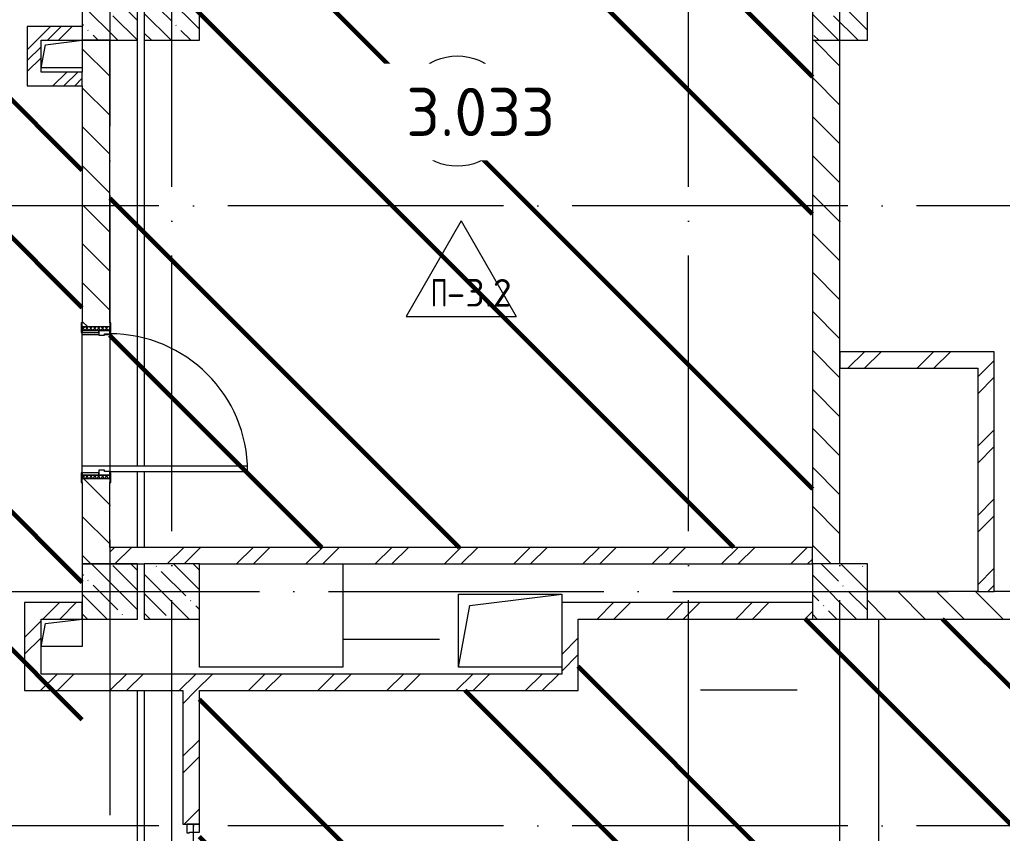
# Model space of a CAD drawing. Header units: millimetres. Extents: x -68946 to 288321, y -402657 to 324925.
# Drawn here: x 140998 to 148132, y -231986 to -226081 of the extents above; entities that cross this region are included whole.
import ezdxf

# ---------------------------------------------------------------- set-up
doc = ezdxf.new("R2010")
doc.units = ezdxf.units.MM
doc.linetypes.add('ADSK_Линия сетки', pattern=[2500, 2000, -250, 0, -250])
doc.linetypes.add('ADSK_Сверху', pattern=[450, 300, -150])
for name, color, linetype, lineweight in [('3.4) ПТ-1.2      4 вып', 1, 'Continuous', 60), ('3.4) ПТ-2.1      4 вып', 20, 'Continuous', 60), ('A-AREA-____-IDEN', 250, 'Continuous', 9), ('A-DETL-GENF-OTLN', 250, 'Continuous', 5), ('A-DOOR-____-MCUT', 250, 'Continuous', 5), ('A-DOOR-____-OTLN', 250, 'Continuous', 5), ('A-DOOR-FRAM-MCUT', 31, 'Continuous', 5), ('A-DOOR-FRAM-OTLN', 31, 'Continuous', 5), ('A-FLOR-____-IDEN', 11, 'Continuous', 9), ('A-FLOR-____-OTLN', 192, 'Continuous', 9), ('A-GENM-____-MCUT', 250, 'Continuous', 25), ('A-GENM-____-OTLN', 250, 'Continuous', 9), ('A-GLAZ-____-OTLN', 250, 'Continuous', 5), ('A-WALL-____-MCUT', 250, 'Continuous', 13), ('A-WALL-____-PATT', 250, 'Continuous', 13), ('I-WALL-____-OTLN', 250, 'Continuous', 9), ('S-COLS-____-IDEN', 171, 'Continuous', 9), ('S-COLS-____-MCUT', 250, 'Continuous', 25), ('S-COLS-____-OTLN', 250, 'Continuous', 9), ('S-GRID-____-OTLN', 250, 'Continuous', 9)]:
    doc.layers.add(name, color=color, linetype=linetype, lineweight=lineweight)
doc.styles.add('ISOCPEUR_2', font='isocpeur.ttf', dxfattribs={"height": 160})
doc.styles.add('ISOCPEUR_4', font='isocpeur.ttf', dxfattribs={"height": 300})
pattern_1 = [(135, (28052.9, -258555.93), (-141.42136, -141.42136), [])]
pattern_2 = [(45, (28052.9, -258555.93), (-251.4472, 251.4472), []), (45, (28052.9, -258174.93), (-251.4472, 251.4472), [])]
pattern_3 = [(135, (28052.9, -258555.93), (-142.5612, -142.5612), []), (135, (28195.47, -258555.93), (-142.5612, -142.5612), [252.016, -50.403, 3.353, -47.05])]
pattern_4 = [(45, (28052.9, -258555.93), (-224.5064, 224.5064), []), (45, (28132.28, -258555.93), (0, 449.0128), []), (45, (27973.53, -258555.93), (0, 449.0128), [])]

# ---------------------------------------------------------------- blocks, each defined once
blk = doc.blocks.new('Дверь_СКБ_1Ст_Внутренняя - Д-8_1л_1100x2100h_Кабинет директора_ Канцелярия_ Бухгалтерия_ Кабинеты заместителей директора_ Кабинет организатора внеклассной и внешкольной работы-42637167-АР1_Маркировочный план 3 этажа секция 2_3')
at = {"layer": 'A-DOOR-____-OTLN'}
h = blk.add_hatch(dxfattribs=at)
h.set_pattern_fill('FP_9', color=256, style=0, pattern_type=2)
h.set_pattern_definition([(135, (1751.41, 164.685), (-14.14214, -14.14214), []), (225, (1751.41, 164.685), (14.14214, -14.14214), [])])
h.paths.add_polyline_path([(562.5, 100), (537.5, 100), (537.5, -100), (562.5, -100)])
at = {"layer": 'A-DOOR-FRAM-OTLN'}
h = blk.add_hatch(dxfattribs=at)
h.set_pattern_fill('FP_10', color=256, style=0, pattern_type=2)
h.set_pattern_definition([(45, (-371.384, 164.685), (-14.1421, 14.1421), []), (135, (-371.384, 164.685), (-14.1421, -14.1421), [])])
h.paths.add_polyline_path([(-512.5, -92.9), (-512.5, 100), (-537.5, 100), (-537.5, -100), (-512.5, -100)])
at = {"layer": 'A-DOOR-____-MCUT'}
for p, q in [((512.5, 1100), (472.5, 1100)), ((472.5, 1100), (472.5, 100)), ((512.5, 100), (512.5, 1100)), ((472.5, 100), (512.5, 100))]:
    blk.add_line(p, q, dxfattribs=at)
at = {"layer": 'A-DOOR-____-OTLN'}
blk.add_arc((512.5, 100), 1000, 90, 180, dxfattribs=at)
at = {"layer": 'A-DOOR-FRAM-MCUT'}
for p, q in [((-497.5, 108), (-567.5, 108)), ((-567.5, 108), (-567.5, 100)), ((-567.5, 100), (-497.5, 100)), ((-512.5, 100), (-537.5, 100)), ((-537.5, 100), (-537.5, -100)), ((-487.5, 100), (-512.5, 100)), ((-512.5, 100), (-512.5, 20)), ((-512.5, -100), (-512.5, 100)), ((-497.5, 100), (-512.5, 100)), ((-512.5, 100), (-512.5, 99)), ((-512.5, 99), (-497.5, 99)), ((-497.5, 100), (-497.5, 108)), ((-497.5, 99), (-497.5, 100)), ((-487.5, 60), (-487.5, 100)), ((512.5, 100), (512.5, 60)), ((537.5, 100), (512.5, 100)), ((592.5, 108), (522.5, 108)), ((522.5, 108), (522.5, 100)), ((537.5, 100), (522.5, 100)), ((522.5, 100), (522.5, 99)), ((522.5, 100), (592.5, 100)), ((522.5, 99), (537.5, 99)), ((537.5, 20), (537.5, 100)), ((562.5, 100), (537.5, 100)), ((537.5, 100), (537.5, -100)), ((537.5, 99), (537.5, 100)), ((562.5, -100), (562.5, 100)), ((592.5, 100), (592.5, 108)), ((-512.5, 20), (-477.5, 20)), ((-497.5, 20), (-512.5, 20)), ((-512.5, 20), (-512.5, -100)), ((-497.5, -100), (-497.5, 20)), ((-477.5, 60), (-487.5, 60)), ((-477.5, 20), (-477.5, 60)), ((512.5, 60), (502.5, 60)), ((502.5, 60), (502.5, 20)), ((502.5, 20), (537.5, 20)), ((537.5, 20), (522.5, 20)), ((522.5, 20), (522.5, -100)), ((537.5, -100), (537.5, 20)), ((-497.5, -100), (-567.5, -100)), ((-567.5, -100), (-567.5, -108)), ((-567.5, -108), (-497.5, -108)), ((-537.5, -100), (-512.5, -100)), ((-512.5, -100), (-497.5, -100)), ((-497.5, -108), (-497.5, -100)), ((522.5, -100), (537.5, -100)), ((592.5, -100), (522.5, -100)), ((522.5, -100), (522.5, -108)), ((522.5, -108), (592.5, -108)), ((537.5, -100), (562.5, -100)), ((592.5, -108), (592.5, -100))]:
    blk.add_line(p, q, dxfattribs=at)
blk = doc.blocks.new('FOLDING_ПерегородкаРаздвижная_Norma_СтартовыйПрофиль - FOLDING_ПерегородкаРаздвижная_Norma_СтартовыйПрофиль-30251007-АР1_Маркировочный план 3 этажа секция 2_3')
at = {"layer": 'A-GENM-____-MCUT', "lineweight": 5}
for p, q in [((-31, 46), (-31, -46)), ((26, 46), (-31, 46)), ((26, -25), (26, 46)), ((-31, -46), (31, -46)), ((31, -25), (26, -25)), ((31, -46), (31, -25))]:
    blk.add_line(p, q, dxfattribs=at)
blk = doc.blocks.new('FOLDING_ПерегородкаРаздвижная_Norma_ВерхнийТрек - FOLDING_ПерегородкаРаздвижная_Norma_ВерхнийТрек-39111232-АР1_Маркировочный план 3 этажа секция 2_3')
at = {"layer": 'A-GENM-____-OTLN', "linetype": 'ADSK_Сверху', "lineweight": 5}
blk.add_line((0, 0), (2502, 0), dxfattribs=at)
blk = doc.blocks.new('BSC_Колонна _Прямоугольная - 400x400-31342009-АР1_Маркировочный план 3 этажа секция 2_3')
at = {"layer": 'S-COLS-____-OTLN', "lineweight": 5}
h = blk.add_hatch(dxfattribs=at)
h.set_pattern_fill('FP_59', color=256, style=0, pattern_type=2)
h.set_pattern_definition([(135, (-114049.98, -28325), (-142.5612, -142.5612), []), (135, (-113907.42, -28325), (-142.5612, -142.5612), [252.016, -50.403, 3.353, -47.05])])
h.paths.add_polyline_path([(-200, -200), (200, -200), (200, 200), (-200, 200), (-200, -20)])
at = {"layer": 'S-COLS-____-MCUT', "lineweight": 5}
for p, q in [((200, 200), (-200, 200)), ((-200, 200), (-200, -200)), ((200, -200), (200, 200)), ((-200, -200), (200, -200))]:
    blk.add_line(p, q, dxfattribs=at)
blk = doc.blocks.new('BSC_Колонна _Прямоугольная - 400x400-V87-АР1_Маркировочный план 3 этажа секция 2_3')
at = {"layer": 'S-COLS-____-OTLN', "lineweight": 5}
h = blk.add_hatch(dxfattribs=at)
h.set_pattern_fill('FP_62', color=256, style=0, pattern_type=2)
h.set_pattern_definition([(135, (-114049.98, -32525), (-142.5612, -142.5612), []), (135, (-113907.42, -32525), (-142.5612, -142.5612), [252.016, -50.403, 3.353, -47.05])])
h.paths.add_polyline_path([(200, -200), (200, 200), (-200, 200), (-200, -200)])
at = {"layer": 'S-COLS-____-MCUT', "lineweight": 5}
for p, q in [((200, 200), (-200, 200)), ((-200, 200), (-200, -200)), ((200, -200), (200, 200)), ((-200, -200), (200, -200))]:
    blk.add_line(p, q, dxfattribs=at)
blk = doc.blocks.new('BSC_Колонна _Прямоугольная - 400x400-V99-АР1_Маркировочный план 3 этажа секция 2_3')
at = {"layer": 'S-COLS-____-OTLN', "lineweight": 5}
h = blk.add_hatch(dxfattribs=at)
h.set_pattern_fill('FP_74', color=256, style=0, pattern_type=2)
h.set_pattern_definition([(135, (-118899.98, -28325), (-142.5612, -142.5612), []), (135, (-118757.42, -28325), (-142.5612, -142.5612), [252.016, -50.403, 3.353, -47.05])])
h.paths.add_polyline_path([(-133.3, -200), (200, -200), (200, 200), (-200, 200), (-200, -200), (-180.3, -200)])
at = {"layer": 'S-COLS-____-MCUT', "lineweight": 5}
for p, q in [((200, 200), (-200, 200)), ((-200, 200), (-200, -200)), ((200, -200), (200, 200)), ((-200, -200), (200, -200))]:
    blk.add_line(p, q, dxfattribs=at)
blk = doc.blocks.new('BSC_Колонна _Прямоугольная - 400x400-V100-АР1_Маркировочный план 3 этажа секция 2_3')
at = {"layer": 'S-COLS-____-OTLN', "lineweight": 5}
h = blk.add_hatch(dxfattribs=at)
h.set_pattern_fill('FP_75', color=256, style=0, pattern_type=2)
h.set_pattern_definition([(135, (-118899.98, -32525), (-142.5612, -142.5612), []), (135, (-118757.42, -32525), (-142.5612, -142.5612), [252.016, -50.403, 3.353, -47.05])])
h.paths.add_polyline_path([(200, -200), (200, 200), (-200, 200), (-200, -200), (28.3, -200)])
at = {"layer": 'S-COLS-____-MCUT', "lineweight": 5}
for p, q in [((200, 200), (-200, 200)), ((-200, 200), (-200, -200)), ((200, -200), (200, 200)), ((-200, -200), (200, -200))]:
    blk.add_line(p, q, dxfattribs=at)
blk = doc.blocks.new('_Wn_-As_OpeningMEP_floor__Rectangular - _Wn_-As_OpeningMEP_floor__Rectangular-39876441-АР1_Маркировочный план 3 этажа секция 2_3')
at = {"layer": 'A-DETL-GENF-OTLN', "lineweight": 5}
for p, q in [((-292, 232), (375, 315)), ((-375, -215), (-292, 232))]:
    blk.add_line(p, q, dxfattribs=at)
blk = doc.blocks.new('_Wn_-As_OpeningMEP_floor__Rectangular - _Wn_-As_OpeningMEP_floor__Rectangular-V189-АР1_Маркировочный план 3 этажа секция 2_3')
at = {"layer": 'A-DETL-GENF-OTLN', "lineweight": 5}
for p, q in [((-117.9, 117.9), (150, 150)), ((-150, -50), (-117.9, 117.9))]:
    blk.add_line(p, q, dxfattribs=at)
blk = doc.blocks.new('_Wn_-As_OpeningMEP_floor__Rectangular - _Wn_-As_OpeningMEP_floor__Rectangular-32466820-АР1_Маркировочный план 3 этажа секция 2_3')
at = {"layer": 'A-DETL-GENF-OTLN', "lineweight": 5}
for p, q in [((-117.9, 117.9), (150, 150)), ((-150, -50), (-117.9, 117.9))]:
    blk.add_line(p, q, dxfattribs=at)
blk = doc.blocks.new('AAR_СКБ_Марка_Помещения - Номер-17325395-АР1_Маркировочный план 3 этажа секция 2_3')
at = {"layer": 'A-AREA-____-IDEN'}
blk.add_circle((0, 1.502), 4, dxfattribs=at)
blk = doc.blocks.new('AAR_СКБ_Марка_Перекрытия - Марка пола-17325028-АР1_Маркировочный план 3 этажа секция 2_3')
at = {"layer": 'A-FLOR-____-IDEN'}
for p, q in [((0, 6.932), (-4.002, 0)), ((0, 6.932), (4.002, 0)), ((-4.002, 0), (4.002, 0))]:
    blk.add_line(p, q, dxfattribs=at)
blk = doc.blocks.new('ADSK_Марка_НесущаяКолонна - Экземлпляр_ADSK_Марка-38501749-АР2_План фахверков внутренних ограждающих конструкций на отм_ _8_400_ Секция 2_ 3')
at = {"layer": 'S-COLS-____-IDEN'}
blk.add_line((-3.5, 0), (3.5, 0), dxfattribs=at)

msp = doc.modelspace()

# ---------------------------------------------------------------- hatches: boundary and pattern name
at = {"layer": '3.4) ПТ-1.2      4 вып'}
h = msp.add_hatch(dxfattribs=at)
h.set_pattern_fill('ANSI32', color=256, scale=222, angle=90)
h.paths.add_polyline_path([(141452.9057, -222880.9286), (132952.9057, -222880.9286), (132952.9057, -239330.9286), (141452.9057, -239330.9286)])
h = msp.add_hatch(dxfattribs=at)
h.set_pattern_fill('ANSI32', color=256, scale=222, angle=90)
h.paths.add_polyline_path([(160352.8838, -230430.9292), (145053.5681, -230430.9292), (145053.5681, -230950.9292), (142302.8838, -230950.9292), (142302.8838, -235730.9292), (142302.8838, -248330.9286), (160352.8838, -248330.9286)])
at = {"layer": '3.4) ПТ-2.1      4 вып'}
h = msp.add_hatch(dxfattribs=at)
h.set_pattern_fill('ANSI32', color=256, scale=222, angle=90)
h.paths.add_polyline_path([(146752.9057, -222780.9286), (141652.9057, -222780.9286), (141652.9057, -229910.8818), (146752.9057, -229910.8818)])
at = {"layer": 'A-WALL-____-PATT', "lineweight": 15}
h = msp.add_hatch(dxfattribs=at)
h.set_pattern_fill('FP_1', color=256, style=0, pattern_type=2)
h.set_pattern_definition(pattern_1)
h.paths.add_polyline_path([(146952.9057, -230030.9292), (146952.9057, -226230.9292), (146752.9057, -226230.9292), (146752.9057, -230030.9292)])
h.paths.add_polyline_path([(146952.9057, -225830.9292), (146952.9057, -222030.9292), (146752.9057, -222030.9292), (146752.9057, -225830.9292)])
h.paths.add_polyline_path([(146752.9057, -221630.9292), (146952.9057, -221630.9292), (146952.9057, -217830.9292), (146752.9057, -217830.9292), (146752.9057, -220829.4967)])
h.paths.add_polyline_path([(146952.9057, -217430.9292), (146952.9057, -213630.9292), (146752.9057, -213630.9292), (146752.9057, -217430.9292)])
h = msp.add_hatch(dxfattribs=at)
h.set_pattern_fill('FP_1', color=256, style=0, pattern_type=2)
h.set_pattern_definition(pattern_1)
h.paths.add_polyline_path([(141452.9057, -230030.9286), (141652.9057, -230030.9286), (141652.9057, -229410.8818), (141452.9057, -229410.8818), (141452.9057, -229910.8818)])
h.paths.add_polyline_path([(141652.9057, -228310.8818), (141652.9054, -226230.9292), (141452.906, -226230.9286), (141452.9057, -228310.8818), (141465.4589, -228310.8818)])
h.paths.add_polyline_path([(141652.9057, -225830.9286), (141652.9057, -222980.9286), (141452.9057, -222980.9286), (141452.9057, -225830.9286), (141624.7814, -225830.9286)])
h = msp.add_hatch(dxfattribs=at)
h.set_pattern_fill('FP_11', color=256, style=0, pattern_type=2)
h.set_pattern_definition(pattern_4)
h.paths.add_polyline_path([(141052.9057, -226460.9292), (141152.9057, -226460.9292), (141152.9057, -226130.9286), (141052.9057, -226130.9286), (141052.9057, -226443.1316)])
h = msp.add_hatch(dxfattribs=at)
h.set_pattern_fill('FP_11', color=256, style=0, pattern_type=2)
h.set_pattern_definition(pattern_4)
h.paths.add_polyline_path([(141152.9057, -226230.9286), (141452.9057, -226230.9286), (141452.9057, -226130.9286), (141152.9057, -226130.9286)])
h = msp.add_hatch(dxfattribs=at)
h.set_pattern_fill('FP_11', color=256, style=0, pattern_type=2)
h.set_pattern_definition(pattern_4)
h.paths.add_polyline_path([(141194.4327, -226560.9292), (141452.9057, -226560.9292), (141452.9057, -226460.9292), (141052.9057, -226460.9292), (141052.9057, -226560.9292), (141152.9057, -226560.9292)])
h = msp.add_hatch(dxfattribs=at)
h.set_pattern_fill('FP_2', color=256, style=0, pattern_type=2)
h.set_pattern_definition(pattern_2)
h.paths.add_polyline_path([(147157.4448, -228610.9282), (147952.9057, -228610.9282), (147952.9057, -228490.9282), (146952.9057, -228490.9282), (146952.9057, -228610.9282)])
h = msp.add_hatch(dxfattribs=at)
h.set_pattern_fill('FP_2', color=256, style=0, pattern_type=2)
h.set_pattern_definition(pattern_2)
h.paths.add_polyline_path([(148072.9057, -230230.9282), (148072.9057, -228490.9282), (147952.9057, -228490.9282), (147952.9057, -230230.9282)])
h = msp.add_hatch(dxfattribs=at)
h.set_pattern_fill('FP_2', color=256, style=0, pattern_type=2)
h.set_pattern_definition(pattern_2)
h.paths.add_polyline_path([(141652.9057, -230030.8818), (146752.9057, -230030.8818), (146752.8838, -229910.8818), (141652.9057, -229910.8818)])
h = msp.add_hatch(dxfattribs=at)
h.set_pattern_fill('FP_1', color=256, style=0, pattern_type=2)
h.set_pattern_definition(pattern_1)
h.paths.add_polyline_path([(151102.9057, -230430.9282), (152492.8838, -230430.5665), (152492.8838, -230230.9282), (147152.8838, -230230.9282), (147152.8838, -230430.9282), (149860.6508, -230430.9276)])
h = msp.add_hatch(dxfattribs=at)
h.set_pattern_fill('FP_2', color=256, style=0, pattern_type=2)
h.set_pattern_definition(pattern_2)
h.paths.add_polyline_path([(141032.906, -230430.9286), (141452.9057, -230430.9286), (141452.9057, -230310.9286), (141032.906, -230310.9286), (141032.906, -230388.4287)])
h = msp.add_hatch(dxfattribs=at)
h.set_pattern_fill('FP_2', color=256, style=0, pattern_type=2)
h.set_pattern_definition(pattern_2)
h.paths.add_polyline_path([(144933.5681, -230430.9282), (146752.8838, -230430.9282), (146752.8838, -230310.9282), (144933.5681, -230310.9282)])
h = msp.add_hatch(dxfattribs=at)
h.set_pattern_fill('FP_2', color=256, style=0, pattern_type=2)
h.set_pattern_definition(pattern_2)
h.paths.add_polyline_path([(141032.906, -230830.9292), (141152.9057, -230830.9292), (141152.9057, -230430.9286), (141032.906, -230430.9286), (141032.906, -230657.4216)])
h = msp.add_hatch(dxfattribs=at)
h.set_pattern_fill('FP_2', color=256, style=0, pattern_type=2)
h.set_pattern_definition(pattern_2)
h.paths.add_polyline_path([(145053.5681, -230950.9292), (145053.5681, -230430.9282), (144933.5681, -230430.9282), (144933.5681, -230950.9292)])
h = msp.add_hatch(dxfattribs=at)
h.set_pattern_fill('FP_2', color=256, style=0, pattern_type=2)
h.set_pattern_definition(pattern_2)
h.paths.add_polyline_path([(142302.9063, -230950.9292), (144933.5681, -230950.9292), (144933.5681, -230830.9292), (141032.906, -230830.9292), (141032.906, -230950.9292), (142302.8838, -230950.9292)])
h = msp.add_hatch(dxfattribs=at)
h.set_pattern_fill('FP_2', color=256, style=0, pattern_type=2)
h.set_pattern_definition(pattern_2)
h.paths.add_polyline_path([(142182.9063, -231920.9304), (142302.9063, -231920.9304), (142302.9063, -230950.9292), (142182.9063, -230950.9292), (142182.9063, -231529.6775)])
at = {"layer": 'S-COLS-____-OTLN', "lineweight": 5}
h = msp.add_hatch(dxfattribs=at)
h.set_pattern_fill('FP_19', color=256, style=0, pattern_type=2)
h.set_pattern_definition(pattern_3)
h.paths.add_polyline_path([(141461.8609, -226230.9286), (141852.9057, -226230.9286), (141852.9057, -225830.9286), (141452.9057, -225830.9286), (141452.906, -226230.9286)])
h = msp.add_hatch(dxfattribs=at)
h.set_pattern_fill('FP_19', color=256, style=0, pattern_type=2)
h.set_pattern_definition(pattern_3)
h.paths.add_polyline_path([(141452.9057, -230430.9286), (141852.9057, -230430.9286), (141852.9057, -230030.9286), (141452.9057, -230030.9286), (141452.9057, -230393.9168)])

# ---------------------------------------------------------------- linework, layer by layer
at = {"layer": 'A-FLOR-____-OTLN', "lineweight": 5}
for p, q in [((141852.9057, -229320.8818), (141852.9057, -226230.9286)), ((141902.8838, -226230.9292), (141902.8838, -229320.8818)), ((141452.9057, -226430.9292), (141152.9057, -226430.9292)), ((141452.9057, -228368.9256), (141452.9057, -228350.8818)), ((141572.9057, -228368.9256), (141452.9057, -228368.9256)), ((141652.9057, -228368.9256), (141612.9057, -228368.9256)), ((141452.9057, -229370.8818), (141452.9057, -229318.9256)), ((141452.9057, -229318.9256), (141652.9057, -229318.9256)), ((141852.9057, -229910.8818), (141852.9057, -229360.8818)), ((141902.8838, -229360.8818), (141902.8838, -229910.8818)), ((143342.8838, -230030.9292), (143342.8838, -230780.9292)), ((144182.8841, -230780.9286), (144182.8841, -230250.9286)), ((144182.8841, -230250.9286), (144932.8841, -230250.9286)), ((144932.8841, -230250.9286), (144932.8841, -230780.9286)), ((141452.9057, -230430.9286), (141452.9057, -230630.9286)), ((142302.8838, -230780.9292), (142302.8838, -230430.9292)), ((147232.9057, -230430.9282), (147232.9057, -248330.9286)), ((141452.9057, -230630.9286), (141152.906, -230630.9286)), ((143342.8838, -230780.9292), (142302.8838, -230780.9292)), ((144932.8841, -230780.9286), (144182.8841, -230780.9286)), ((141852.9057, -235730.9286), (141852.9057, -230950.9292)), ((141902.8838, -230950.9292), (141902.8838, -235730.9292))]:
    msp.add_line(p, q, dxfattribs=at)
at = {"layer": 'A-WALL-____-MCUT', "color": 7, "lineweight": 15}
for p, q in [((141052.9057, -226130.9286), (141052.9057, -226560.9292)), ((141452.9057, -226130.9286), (141052.9057, -226130.9286)), ((141452.9057, -226130.9286), (141452.9057, -226460.9292)), ((141152.9057, -226460.9292), (141152.9057, -226230.9286)), ((141152.9057, -226230.9286), (141452.9057, -226230.9286)), ((141652.9057, -228280.8818), (141652.9057, -226230.9286)), ((146752.9057, -226230.9292), (146752.9057, -229910.8818)), ((146952.9057, -228490.9282), (146952.9057, -226230.9292)), ((141452.9057, -226460.9292), (141152.9057, -226460.9292)), ((141052.9057, -226560.9292), (141452.9057, -226560.9292)), ((141452.9057, -226560.9292), (141452.9057, -228280.8818)), ((148072.9057, -228490.9282), (146952.9057, -228490.9282)), ((148072.9057, -230230.9282), (148072.9057, -228490.9282)), ((146952.9057, -230030.9292), (146952.9057, -228610.9282)), ((146952.9057, -228610.9282), (147952.9057, -228610.9282)), ((147952.9057, -228610.9282), (147952.9057, -230230.9282)), ((141452.9057, -229440.8818), (141452.9057, -230030.9286)), ((141652.9057, -229910.8818), (141652.9057, -229440.8818)), ((146752.9057, -229910.8818), (141652.9057, -229910.8818)), ((141652.9057, -230030.8818), (141902.8838, -230030.8818)), ((142302.8838, -230030.8818), (146752.8838, -230030.8818)), ((147952.9057, -230230.9282), (147152.8838, -230230.9282)), ((152492.8838, -230230.9282), (148072.9057, -230230.9282)), ((141452.9057, -230310.9286), (141032.906, -230310.9286)), ((141032.906, -230310.9286), (141032.906, -230950.9292)), ((141452.9057, -230430.9286), (141452.9057, -230310.9286)), ((146752.8838, -230310.9282), (144933.5681, -230310.9282)), ((144933.5681, -230310.9282), (144933.5681, -230830.9292)), ((141152.906, -230430.9286), (141452.9057, -230430.9286)), ((141152.906, -230830.9292), (141152.906, -230430.9286)), ((145053.5681, -230430.9282), (146752.8838, -230430.9282)), ((145053.5681, -230950.9292), (145053.5681, -230430.9282)), ((147152.8838, -230430.9282), (152492.8838, -230430.9282)), ((144933.5681, -230830.9292), (141152.906, -230830.9292)), ((141032.906, -230950.9292), (142182.9063, -230950.9292)), ((142182.9063, -230950.9292), (142182.9063, -231920.9304)), ((142302.9063, -230950.9292), (145053.5681, -230950.9292)), ((142302.9063, -231920.9304), (142302.9063, -230950.9292)), ((142182.9063, -231920.9304), (142302.9063, -231920.9304))]:
    msp.add_line(p, q, dxfattribs=at)
at = {"layer": 'A-WALL-____-MCUT', "lineweight": 15}
for p, q in [((141652.9057, -226230.9286), (141452.9057, -226230.9286)), ((141452.9057, -226560.9292), (141452.9057, -226460.9292)), ((146952.9057, -228610.9282), (146952.9057, -228490.9282)), ((146952.9057, -228490.9282), (146952.9057, -228610.9282)), ((141652.9057, -229910.8818), (141652.9057, -230030.8818)), ((146752.9057, -230030.8818), (146752.9057, -229910.8818)), ((141452.9057, -230030.9286), (141652.9057, -230030.9286)), ((147952.9057, -230230.9282), (148072.9057, -230230.9282))]:
    msp.add_line(p, q, dxfattribs=at)
at = {"layer": 'I-WALL-____-OTLN', "lineweight": 15}
for p, q in [((141452.9057, -229318.9256), (141452.9057, -228368.9256)), ((141652.9057, -228360.8818), (141652.9057, -229320.8818))]:
    msp.add_line(p, q, dxfattribs=at)
at = {"layer": 'S-COLS-____-MCUT', "lineweight": 5}
for p, q in [((141452.9057, -225830.9286), (141452.9057, -226230.9286)), ((141852.9057, -226230.9286), (141852.9057, -225830.9286)), ((141652.9057, -226230.9286), (141852.9057, -226230.9286)), ((141452.9057, -230030.9286), (141452.9057, -230430.9286)), ((141852.9057, -230030.9286), (141652.9057, -230030.9286)), ((141852.9057, -230430.9286), (141852.9057, -230030.9286)), ((141452.9057, -230430.9286), (141852.9057, -230430.9286))]:
    msp.add_line(p, q, dxfattribs=at)
at = {"layer": 'S-COLS-____-OTLN', "lineweight": 5}
for p, q in [((141452.9057, -226230.9286), (141652.9057, -226230.9286)), ((141652.9057, -230030.9286), (141452.9057, -230030.9286))]:
    msp.add_line(p, q, dxfattribs=at)
at = {"layer": 'S-GRID-____-OTLN', "linetype": 'ADSK_Линия сетки'}
for p, q in [((141652.9057, -197353.9241), (141652.9057, -261024.7685)), ((145852.9057, -262294.7685), (145852.9057, -197353.9241)), ((146952.9057, -262294.7685), (146952.9057, -197353.9241)), ((142102.9057, -262294.7685), (142102.9057, -198623.9241)), ((184510.8783, -227430.9286), (127372.9057, -227430.9286)), ((93236.8325, -230230.9286), (181748.3453, -230230.9286)), ((184510.8783, -231930.9286), (127372.9057, -231930.9286))]:
    msp.add_line(p, q, dxfattribs=at)

# ---------------------------------------------------------------- block references
at = {"layer": 'A-AREA-____-IDEN', "xscale": 99.99999999999993, "yscale": 99.99999999999993, "zscale": 99.99999999999993}
msp.add_blockref('AAR_СКБ_Марка_Помещения - Номер-17325395-АР1_Маркировочный план 3 этажа секция 2_3', (144175.1716, -226894.5026), dxfattribs=at)
at = {"layer": 'A-DOOR-____-OTLN', "rotation": 269.9999999999998}
msp.add_blockref('Дверь_СКБ_1Ст_Внутренняя - Д-8_1л_1100x2100h_Кабинет директора_ Канцелярия_ Бухгалтерия_ Кабинеты заместителей директора_ Кабинет организатора внеклассной и внешкольной работы-42637167-АР1_Маркировочный план 3 этажа секция 2_3', (141552.9057, -228848.3818), dxfattribs=at)
at = {"layer": 'A-FLOR-____-IDEN', "xscale": 99.99999999999993, "yscale": 99.99999999999993, "zscale": 99.99999999999993}
msp.add_blockref('AAR_СКБ_Марка_Перекрытия - Марка пола-17325028-АР1_Маркировочный план 3 этажа секция 2_3', (144202.9057, -228234.766), dxfattribs=at)
at = {"layer": 'A-GENM-____-OTLN', "lineweight": 5, "rotation": 269.9999999999998}
msp.add_blockref('FOLDING_ПерегородкаРаздвижная_Norma_СтартовыйПрофиль - FOLDING_ПерегородкаРаздвижная_Norma_СтартовыйПрофиль-30251007-АР1_Маркировочный план 3 этажа секция 2_3', (142256.9063, -231951.9286), dxfattribs=at)
at = {"layer": 'A-GENM-____-OTLN', "linetype": 'ADSK_Сверху', "lineweight": 5, "rotation": 269.9999999999996}
msp.add_blockref('FOLDING_ПерегородкаРаздвижная_Norma_ВерхнийТрек - FOLDING_ПерегородкаРаздвижная_Norma_ВерхнийТрек-39111232-АР1_Маркировочный план 3 этажа секция 2_3', (142256.9063, -231920.9286), dxfattribs=at)
at = {"layer": 'A-GLAZ-____-OTLN'}
for name, p in [('_Wn_-As_OpeningMEP_floor__Rectangular - _Wn_-As_OpeningMEP_floor__Rectangular-32466820-АР1_Маркировочный план 3 этажа секция 2_3', (141302.9057, -226380.9292)), ('_Wn_-As_OpeningMEP_floor__Rectangular - _Wn_-As_OpeningMEP_floor__Rectangular-39876441-АР1_Маркировочный план 3 этажа секция 2_3', (144557.8841, -230565.9286)), ('_Wn_-As_OpeningMEP_floor__Rectangular - _Wn_-As_OpeningMEP_floor__Rectangular-V189-АР1_Маркировочный план 3 этажа секция 2_3', (141302.9057, -230580.9286))]:
    msp.add_blockref(name, p, dxfattribs=at)
at = {"layer": 'S-COLS-____-IDEN', "xscale": 99.99999999999993, "yscale": 99.99999999999993, "zscale": 99.99999999999993}
for p in [(143695.9363, -230577.3325), (146291.5182, -230944.7128)]:
    msp.add_blockref('ADSK_Марка_НесущаяКолонна - Экземлпляр_ADSK_Марка-38501749-АР2_План фахверков внутренних ограждающих конструкций на отм_ _8_400_ Секция 2_ 3', p, dxfattribs=at)
at = {"layer": 'S-COLS-____-OTLN', "lineweight": 5}
for name, p in [('BSC_Колонна _Прямоугольная - 400x400-V87-АР1_Маркировочный план 3 этажа секция 2_3', (142102.8838, -226030.9292)), ('BSC_Колонна _Прямоугольная - 400x400-V100-АР1_Маркировочный план 3 этажа секция 2_3', (146952.8838, -226030.9292)), ('BSC_Колонна _Прямоугольная - 400x400-31342009-АР1_Маркировочный план 3 этажа секция 2_3', (142102.8838, -230230.9292)), ('BSC_Колонна _Прямоугольная - 400x400-V99-АР1_Маркировочный план 3 этажа секция 2_3', (146952.8838, -230230.9292))]:
    msp.add_blockref(name, p, dxfattribs=at)

# ---------------------------------------------------------------- texts
at = {"layer": 'A-FLOR-____-IDEN', "char_height": 200, "attachment_point": 1, "style": 'ISOCPEUR_2'}
for s, insert, width in [('\\fISOCPEUR|b0|i0|c204|p34|;\\W.7;П', (143981.5708, -227963.3802), 140.295312), ('-3.2', (144097.326, -227963.3802), 420.885937)]:
    msp.add_mtext(s, dxfattribs=dict(at, insert=insert, width=width))

# ---------------------------------------------------------------- next in the draw order: texts
at = {"layer": 'A-AREA-____-IDEN', "insert": (143803.4974, -226575.7721), "char_height": 350, "width": 858.607312, "attachment_point": 1, "style": 'ISOCPEUR_4', "bg_fill": 3, "box_fill_scale": 1.5, "bg_fill_color": 256, "bg_fill_transparency": 0}
msp.add_mtext('3.033', dxfattribs=at)

doc.saveas('drawing.dxf')
